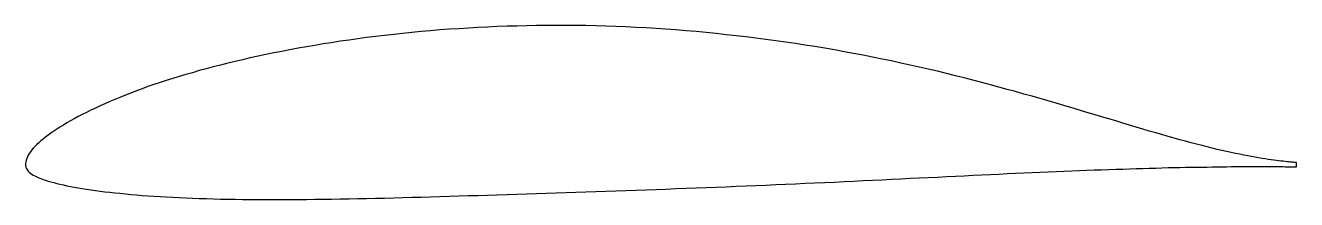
# Model space of a CAD drawing. Header units: metres. Extents: x 0 to 1, y -0.03 to 0.11.
import ezdxf

# ---------------------------------------------------------------- set-up
doc = ezdxf.new("R2010")
doc.units = ezdxf.units.M

msp = doc.modelspace()

# ---------------------------------------------------------------- linework, layer by layer
msp.add_lwpolyline([(1, 0.0017), (0.9999, 0.0017), (0.9998, 0.0017), (0.9994, 0.0017), (0.999, 0.0017), (0.9984, 0.0018), (0.9978, 0.0018), (0.997, 0.0019), (0.996, 0.002), (0.995, 0.0021), (0.9938, 0.0022), (0.9925, 0.0023), (0.9911, 0.0025), (0.9895, 0.0027), (0.9878, 0.0029), (0.986, 0.0031), (0.9841, 0.0033), (0.9821, 0.0036), (0.9799, 0.0039), (0.9777, 0.0042), (0.9753, 0.0046), (0.9728, 0.005), (0.9701, 0.0054), (0.9674, 0.0059), (0.9645, 0.0064), (0.9616, 0.007), (0.9585, 0.0076), (0.9553, 0.0082), (0.9519, 0.0089), (0.9485, 0.0096), (0.945, 0.0104), (0.9413, 0.0113), (0.9375, 0.0121), (0.9337, 0.0131), (0.9297, 0.0141), (0.9256, 0.0151), (0.9214, 0.0162), (0.9171, 0.0173), (0.9127, 0.0185), (0.9082, 0.0197), (0.9036, 0.021), (0.8989, 0.0223), (0.8941, 0.0237), (0.8892, 0.0251), (0.8841, 0.0265), (0.879, 0.028), (0.8739, 0.0296), (0.8686, 0.0311), (0.8632, 0.0327), (0.8577, 0.0344), (0.8522, 0.036), (0.8465, 0.0377), (0.8408, 0.0395), (0.835, 0.0412), (0.8291, 0.043), (0.8231, 0.0447), (0.817, 0.0465), (0.8109, 0.0483), (0.8046, 0.0502), (0.7983, 0.052), (0.792, 0.0538), (0.7855, 0.0556), (0.779, 0.0575), (0.7724, 0.0593), (0.7658, 0.0611), (0.7591, 0.0629), (0.7523, 0.0647), (0.7454, 0.0665), (0.7385, 0.0683), (0.7316, 0.07), (0.7245, 0.0718), (0.7174, 0.0735), (0.7103, 0.0751), (0.7031, 0.0768), (0.6959, 0.0784), (0.6886, 0.08), (0.6813, 0.0816), (0.6739, 0.0831), (0.6665, 0.0846), (0.659, 0.0861), (0.6515, 0.0875), (0.644, 0.0889), (0.6364, 0.0903), (0.6288, 0.0916), (0.6211, 0.0929), (0.6135, 0.0941), (0.6058, 0.0953), (0.598, 0.0964), (0.5903, 0.0975), (0.5825, 0.0986), (0.5747, 0.0996), (0.5669, 0.1006), (0.5591, 0.1015), (0.5512, 0.1023), (0.5434, 0.1032), (0.5355, 0.1039), (0.5276, 0.1047), (0.5197, 0.1054), (0.5118, 0.106), (0.5039, 0.1066), (0.4961, 0.1071), (0.4882, 0.1076), (0.4803, 0.108), (0.4724, 0.1084), (0.4645, 0.1087), (0.4566, 0.109), (0.4488, 0.1092), (0.4409, 0.1094), (0.4331, 0.1095), (0.4253, 0.1096), (0.4175, 0.1096), (0.4097, 0.1095), (0.402, 0.1095), (0.3942, 0.1093), (0.3865, 0.1091), (0.3789, 0.1089), (0.3712, 0.1086), (0.3636, 0.1083), (0.356, 0.1079), (0.3485, 0.1075), (0.341, 0.107), (0.3335, 0.1065), (0.3261, 0.106), (0.3187, 0.1054), (0.3114, 0.1047), (0.3041, 0.104), (0.2969, 0.1033), (0.2897, 0.1025), (0.2826, 0.1017), (0.2755, 0.1008), (0.2684, 0.1), (0.2615, 0.099), (0.2546, 0.0981), (0.2477, 0.0971), (0.2409, 0.096), (0.2342, 0.095), (0.2276, 0.0939), (0.221, 0.0927), (0.2145, 0.0916), (0.208, 0.0904), (0.2017, 0.0891), (0.1954, 0.0879), (0.1891, 0.0866), (0.183, 0.0853), (0.1769, 0.084), (0.1709, 0.0826), (0.165, 0.0812), (0.1592, 0.0798), (0.1535, 0.0784), (0.1478, 0.0769), (0.1423, 0.0755), (0.1368, 0.074), (0.1314, 0.0724), (0.1261, 0.0709), (0.121, 0.0694), (0.1159, 0.0678), (0.1108, 0.0662), (0.1059, 0.0646), (0.1011, 0.063), (0.0964, 0.0614), (0.0918, 0.0597), (0.0873, 0.0581), (0.0829, 0.0564), (0.0786, 0.0547), (0.0744, 0.053), (0.0703, 0.0514), (0.0663, 0.0497), (0.0625, 0.048), (0.0587, 0.0463), (0.055, 0.0446), (0.0515, 0.0429), (0.0481, 0.0412), (0.0447, 0.0395), (0.0415, 0.0379), (0.0384, 0.0362), (0.0355, 0.0345), (0.0326, 0.0329), (0.0299, 0.0312), (0.0272, 0.0296), (0.0247, 0.028), (0.0223, 0.0264), (0.0201, 0.0249), (0.0179, 0.0233), (0.0159, 0.0218), (0.014, 0.0202), (0.0122, 0.0187), (0.0105, 0.0173), (0.0089, 0.0158), (0.0075, 0.0144), (0.0062, 0.013), (0.005, 0.0116), (0.004, 0.0102), (0.003, 0.0089), (0.0022, 0.0075), (0.0016, 0.0062), (0.001, 0.0049), (0.0006, 0.0037), (0.0002, 0.0024), (0.0001, 0.0012), (0, 0), (0.0001, -0.0009), (0.0002, -0.0017), (0.0006, -0.0026), (0.001, -0.0034), (0.0016, -0.0042), (0.0022, -0.005), (0.003, -0.0058), (0.004, -0.0066), (0.005, -0.0073), (0.0062, -0.0081), (0.0075, -0.0088), (0.0089, -0.0095), (0.0105, -0.0102), (0.0122, -0.0109), (0.014, -0.0115), (0.0159, -0.0122), (0.0179, -0.0129), (0.0201, -0.0135), (0.0223, -0.0141), (0.0247, -0.0147), (0.0272, -0.0153), (0.0299, -0.0159), (0.0326, -0.0165), (0.0355, -0.0171), (0.0384, -0.0176), (0.0415, -0.0182), (0.0447, -0.0187), (0.0481, -0.0192), (0.0515, -0.0197), (0.055, -0.0202), (0.0587, -0.0207), (0.0625, -0.0212), (0.0663, -0.0217), (0.0703, -0.0221), (0.0744, -0.0225), (0.0786, -0.0229), (0.0829, -0.0233), (0.0873, -0.0237), (0.0918, -0.0241), (0.0964, -0.0244), (0.1011, -0.0247), (0.1059, -0.0251), (0.1108, -0.0253), (0.1159, -0.0256), (0.121, -0.0259), (0.1261, -0.0261), (0.1314, -0.0263), (0.1368, -0.0265), (0.1423, -0.0267), (0.1478, -0.0269), (0.1535, -0.027), (0.1592, -0.0271), (0.165, -0.0272), (0.1709, -0.0273), (0.1769, -0.0273), (0.183, -0.0274), (0.1891, -0.0274), (0.1954, -0.0274), (0.2017, -0.0274), (0.208, -0.0274), (0.2145, -0.0273), (0.221, -0.0273), (0.2276, -0.0272), (0.2342, -0.0271), (0.2409, -0.027), (0.2477, -0.0269), (0.2546, -0.0268), (0.2615, -0.0266), (0.2684, -0.0265), (0.2755, -0.0263), (0.2826, -0.0262), (0.2897, -0.026), (0.2969, -0.0258), (0.3041, -0.0256), (0.3114, -0.0254), (0.3187, -0.0252), (0.3261, -0.025), (0.3335, -0.0248), (0.341, -0.0245), (0.3485, -0.0243), (0.356, -0.0241), (0.3636, -0.0239), (0.3712, -0.0236), (0.3789, -0.0234), (0.3865, -0.0231), (0.3942, -0.0229), (0.402, -0.0226), (0.4097, -0.0224), (0.4175, -0.0221), (0.4253, -0.0219), (0.4331, -0.0216), (0.4409, -0.0213), (0.4488, -0.0211), (0.4566, -0.0208), (0.4645, -0.0205), (0.4724, -0.0202), (0.4803, -0.02), (0.4882, -0.0197), (0.4961, -0.0194), (0.5039, -0.0191), (0.5118, -0.0188), (0.5197, -0.0185), (0.5276, -0.0182), (0.5355, -0.0179), (0.5434, -0.0176), (0.5512, -0.0173), (0.5591, -0.0169), (0.5669, -0.0166), (0.5747, -0.0163), (0.5825, -0.016), (0.5903, -0.0156), (0.598, -0.0153), (0.6058, -0.015), (0.6135, -0.0146), (0.6211, -0.0143), (0.6288, -0.0139), (0.6364, -0.0136), (0.644, -0.0132), (0.6515, -0.0129), (0.659, -0.0125), (0.6665, -0.0121), (0.6739, -0.0118), (0.6813, -0.0114), (0.6886, -0.0111), (0.6959, -0.0107), (0.7031, -0.0104), (0.7103, -0.01), (0.7174, -0.0097), (0.7245, -0.0093), (0.7316, -0.009), (0.7385, -0.0087), (0.7454, -0.0083), (0.7523, -0.008), (0.7591, -0.0077), (0.7658, -0.0074), (0.7724, -0.007), (0.779, -0.0067), (0.7855, -0.0064), (0.792, -0.0062), (0.7983, -0.0059), (0.8046, -0.0056), (0.8109, -0.0053), (0.817, -0.0051), (0.8231, -0.0048), (0.8291, -0.0046), (0.835, -0.0044), (0.8408, -0.0041), (0.8465, -0.0039), (0.8522, -0.0037), (0.8577, -0.0035), (0.8632, -0.0034), (0.8686, -0.0032), (0.8739, -0.003), (0.879, -0.0029), (0.8841, -0.0027), (0.8892, -0.0026), (0.8941, -0.0025), (0.8989, -0.0023), (0.9036, -0.0022), (0.9082, -0.0021), (0.9127, -0.002), (0.9171, -0.002), (0.9214, -0.0019), (0.9256, -0.0018), (0.9297, -0.0018), (0.9337, -0.0017), (0.9375, -0.0017), (0.9413, -0.0016), (0.945, -0.0016), (0.9485, -0.0015), (0.9519, -0.0015), (0.9553, -0.0015), (0.9585, -0.0015), (0.9616, -0.0015), (0.9645, -0.0015), (0.9674, -0.0015), (0.9701, -0.0015), (0.9728, -0.0015), (0.9753, -0.0015), (0.9777, -0.0015), (0.9799, -0.0015), (0.9821, -0.0015), (0.9841, -0.0015), (0.986, -0.0015), (0.9878, -0.0015), (0.9895, -0.0015), (0.9911, -0.0016), (0.9925, -0.0016), (0.9938, -0.0016), (0.995, -0.0016), (0.996, -0.0016), (0.997, -0.0016), (0.9978, -0.0016), (0.9984, -0.0016), (0.999, -0.0016), (0.9994, -0.0017), (0.9998, -0.0017), (0.9999, -0.0017), (1, -0.0017)], close=True)

doc.saveas('drawing.dxf')
